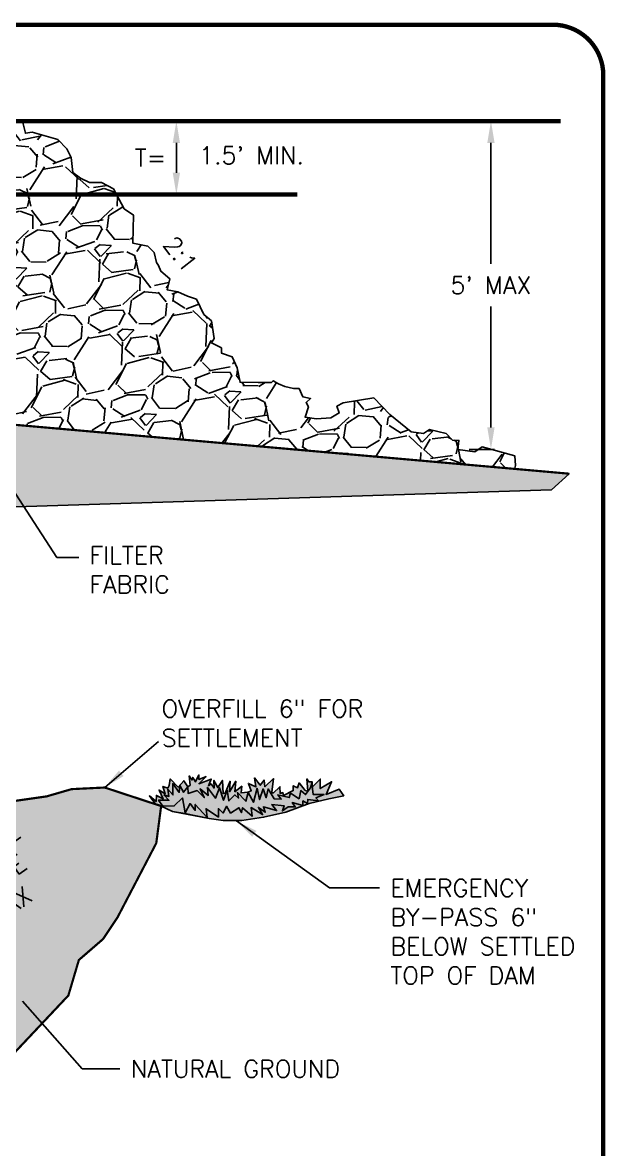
# Model space of a CAD drawing. Header units: feet. Extents: x 0 to 598, y -1 to 8.
# Drawn here: x 7.84 to 10.51, y 2.36 to 7.51 of the extents above; entities that cross this region are included whole.
import ezdxf

# ---------------------------------------------------------------- set-up
doc = ezdxf.new("R2010")
doc.units = ezdxf.units.FT
doc.header["$LTSCALE"] = 0.25
doc.header["$MEASUREMENT"] = 0
doc.linetypes.add('ACAD_ISO02W100', pattern=[15, 12, -3])
doc.layers.get('DEFPOINTS').update_dxf_attribs({"linetype": 'CONTINUOUS'})
doc.layers.add('MECK-DETAIL', color=7, linetype='CONTINUOUS')
doc.styles.add('ROMANS', font='romans.shx', dxfattribs={"height": 0.1})
doc.styles.get("Standard").update_dxf_attribs({"font": 'simplex'})
doc.dimstyles.new('Copy of LAND', dxfattribs={"dimtxt": 0.08, "dimasz": 0.1, "dimexe": 0.1, "dimexo": 0, "dimgap": 0.05000000000000007, "dimtad": 2, "dimtih": 1, "dimtoh": 1, "dimzin": 0, "dimdsep": 46, "dimtxsty": 'Standard', "dimcen": 0, "dimaunit": 1, "dimadec": 0, "dimazin": 0, "dimtfac": 0.09, "dimtofl": 0, "dimtmove": 0, "dimatfit": 3, "dimfxl": 0, "dimtolj": 1, "dimtzin": 0, "dimarcsym": 0})

# ---------------------------------------------------------------- blocks, each defined once
blk = doc.blocks.new('*D27')
at = {"layer": 'DEFPOINTS', "color": 0}
for p in [(9.985695625355334, 7.059474067170291), (10.0024150970271, 7.05947406717029), (10.0024150970271, 5.5585605492815)]:
    blk.add_point(p, dxfattribs=at)
at = {"layer": 'MECK-DETAIL', "color": 0, "lineweight": -2}
for p, q in [((10.0024150970271, 7.05947406717029), (9.885695625355334, 7.059474067170291)), ((9.985695625355334, 6.959474067170292), (9.985695625355334, 6.406636355844944)), ((9.985695625355334, 5.658560549281501), (9.985695625355334, 6.211398260606849)), ((10.0024150970271, 5.5585605492815), (9.885695625355334, 5.558560549281501))]:
    blk.add_line(p, q, dxfattribs=at)
at = {"layer": 'MECK-DETAIL', "color": 0}
for points in [[(9.969028958688666, 6.959474067170292), (10.002362292022, 6.959474067170291), (9.985695625355334, 7.059474067170291)], [(9.969028958688666, 5.658560549281501), (10.002362292022, 5.6585605492815), (9.985695625355334, 5.558560549281501)]]:
    blk.add_solid(points, dxfattribs=at)
at = {"layer": 'MECK-DETAIL', "color": 0, "insert": (9.985695625355332, 6.309017308225897), "char_height": 0.08, "attachment_point": 5}
blk.add_mtext("\\A1;5' MAX", dxfattribs=at)
blk = doc.blocks.new('*D28')
at = {"layer": 'DEFPOINTS', "color": 0}
for p in [(8.547378951326777, 7.05947406717029), (8.56409842299854, 7.05947406717029), (8.56409842299854, 6.723321893883478)]:
    blk.add_point(p, dxfattribs=at)
at = {"layer": 'MECK-DETAIL', "color": 0, "lineweight": -2}
for p, q in [((8.56409842299854, 7.05947406717029), (8.447378951326778, 7.05947406717029)), ((8.547378951326777, 6.823321893883477), (8.547378951326777, 6.959474067170291)), ((8.56409842299854, 6.723321893883478), (8.447378951326778, 6.723321893883478))]:
    blk.add_line(p, q, dxfattribs=at)
at = {"layer": 'MECK-DETAIL', "color": 0}
for points in [[(8.53071228466011, 6.959474067170291), (8.564045617993445, 6.959474067170291), (8.547378951326777, 7.05947406717029)], [(8.53071228466011, 6.823321893883477), (8.564045617993445, 6.823321893883477), (8.547378951326777, 6.723321893883478)]]:
    blk.add_solid(points, dxfattribs=at)
at = {"layer": 'MECK-DETAIL', "color": 0, "insert": (8.428807522755347, 6.891397980526885), "char_height": 0.08, "attachment_point": 5}
blk.add_mtext('\\A1;T=', dxfattribs=at)

msp = doc.modelspace()

# ---------------------------------------------------------------- hatches: boundary and pattern name
at = {"layer": 'MECK-DETAIL'}
h = msp.add_hatch(dxfattribs=at)
h.set_pattern_fill('GRAVEL', color=8, scale=0.4, angle=15, style=0)
h.set_pattern_definition([(243.0128, (-572.6866300994348, -0.01003976371408022), (-2.159213259820906, -4.305554254305493), [0.0538144, -5.3276352]), (199.9697, (-572.7110506673771, -0.05799428238933368), (4.532917654386591, 1.628698497154285), [0.0923472, -9.14237]), (147.5104, (-572.7978452910348, -0.08953304114907812), (5.002504415437179, -3.214801767495745), [0.06511520000000001, -6.446412800000001]), (282.2737, (-572.9226478154256, -0.2265013948139782), (-1.684183599474501, 7.830933930047332), [0.08409519999999998, -8.325423199999998]), (307.8337, (-572.9047707189422, -0.3086744404026701), (-3.174186524757158, 4.118803464113567), [0.08246200000000001, -8.163749200000002]), (12.27370000000003, (-572.8541908450732, -0.3738025937573586), (-7.830933930047332, -1.6841835994745), [0.08409520000000001, -8.325423200000001]), (52.6942, (-572.7720177994845, -0.3559254972739031), (-3.987541947752793, -5.209559393002416), [0.1112116, -11.0099396]), (87.2553, (-572.704616021838, -0.2674664651172246), (0.4269892652680847, 9.224840255730754), [0.1049952, -10.3945284]), (136.4296, (-572.699588299907, -0.1625916730450371), (-4.436824346239469, 4.194590582158416), [0.08438000000000001, -8.3536292]), (190.2364, (-572.7607240075112, -0.1044330515367351), (4.353600742739308, 0.7524368374341439), [0.09633280000000001, -4.7203052]), (237.3974, (-572.8555234391956, -0.1215522732562646), (-3.497643827703251, -5.49240275392828), [0.1245792, -12.33335]), (153.8141, (-572.5391059120348, -0.1278727562585363), (-3.325758882270514, 1.593527313686282), [0.04252039999999999, -4.209537599999998]), (186.4692, (-572.5772624717389, -0.1091090425657231), (5.229869688996204, 0.5731151397281607), [0.0808948, -8.008604400000001]), (240, (-572.6576423663832, -0.1182234562584559), (0.1035276500775212, -0.3863704500775213), [0.0565684, -0.5091168]), (218.1986, (-572.6971116036842, -0.07910594985945119), (1.724796175232355, 1.29037923539592), [0.0304632, -3.015846]), (306.8014, (-572.7210516982791, -0.0979439930377905), (-0.696953178322913, 1.05558348825479), [0.0430812, -2.1109848]), (45.96380000000001, (-572.6952441232544, -0.132439921367713), (0.9520547342205692, 1.08332426997292), [0.06997160000000001, -2.2624092]), (176.5651, (-572.6466060593008, -0.08213744891515518), (0.8762682816755398, -0.1793144324938664), [0.05059640000000001, -1.2143148]), (31.38949999999999, (-572.9451464899782, -0.1579900115015753), (3.553122055169584, 2.194384582843278), [0.07088, -7.017138]), (85.3462, (-572.8846399146926, -0.1210717999088226), (-0.4066754662426433, -4.664184440942535), [0.0594644, -5.8869632]), (308.1986, (-572.667311582909, -0.004863382812029804), (-1.29037923539592, 1.724796175232355), [0.06092599999999999, -2.985383199999999]), (358.6105, (-572.6296354965523, -0.05274357200175711), (-4.174286253945272, 0.1238317668304065), [0.07088, -7.017138]), (354.444, (-572.8809593667928, -0.3975396164212643), (-2.138907186855682, 0.255100833001214), [0.06835199999999998, -3.349249599999999]), (309.7751, (-572.8129284568278, -0.4041574173656406), (-3.070652787440156, 3.732437676192812), [0.05727119999999999, -5.669857199999998]), (81.8014, (-572.5599202615628, -0.3901984371472471), (0.2551031107526294, 2.138906921799416), [0.06092600000000001, -2.9853832]), (32.354, (-572.5512319082576, -0.3298949337925987), (-4.608705173826252, -2.891338441463942), [0.0670524, -6.638169599999999]), (84.44400000000002, (-572.7492417235154, -0.4409269699873412), (-0.2551008330012151, -2.138907186855682), [0.034176, -3.3834256]), (116.3099, (-572.5831024813938, -0.3964100942297076), (-0.8004799656938362, 1.441954239797892), [0.020396, -2.0192116]), (180.9638, (-572.592142565601, -0.3781268538843363), (1.262638619425364, -0.07578666928960759), [0.08246199999999998, -1.56678]), (201.009, (-572.6745930126061, -0.3795138609667565), (3.760175661532229, 1.42164622143284), [0.07641999999999997, -7.565569199999999]), (318.6901, (-572.6859266376307, -0.1672132511141194), (-0.5934260364287299, 0.6692127339677927), [0.0576888, -1.3845316]), (8.157199999999962, (-572.6425936970245, -0.2052954813327141), (6.775351437693518, 0.9872256898145586), [0.1007176, -9.971025199999996]), (75.94539999999999, (-572.5428952858545, -0.1910046867379308), (-0.8207879664708623, -3.118702937175618), [0.0411824, -4.077069600000001]), (105, (-572.5328942549523, -0.1510549760894739), (-0.4898979485566356, 0.2828427124746191), [0.024, -0.376]), (135.2564, (-572.6854262477576, -0.3699933034121079), (2.270172927010625, -2.290483319671901), [0.0555696, -5.501408000000001]), (63.01280000000001, (-572.7248954850587, -0.3308757970131032), (2.159213259820906, 4.305554254305494), [0.1076288, -5.273820799999998]), (15, (-572.676054349174, -0.2349667596625963), (0.2828427124746191, 0.4898979485566357), [0.104, -0.296]), (340.3048, (-572.57559806324, -0.2080495789719341), (-4.588395304617251, 1.669320054044511), [0.06324559999999997, -6.261309599999999]), (269.0545999999999, (-572.5160524346493, -0.2293643183730095), (0.02774019753299523, -1.649008977577269), [0.0582408, -2.853803199999999]), (222.646, (-572.5170133813442, -0.2875972693668376), (-6.305757680879397, -5.830730594002446), [0.09482599999999998, -9.387789599999996]), (190.4261, (-572.5867631127679, -0.3518388055121684), (-5.126341592235998, -0.9594907704953164), [0.1003196, -9.9316296])])
h.paths.add_polyline_path([(10.09381116339318, 5.469310095049616), (10.09412502693021, 5.472867735346825), (10.09808135126468, 5.484728971503825), (10.09412502693021, 5.52822014525638), (9.94576272434199, 5.569734459060983), (9.91213392081693, 5.547988872184709), (9.834985549613181, 5.557873222903983), (9.838941873947647, 5.599387536708591), (9.80926939475705, 5.601364422146313), (9.781575077733692, 5.631017499793921), (9.70442670652983, 5.648809341284527), (9.67673238950647, 5.631017499793922), (9.621343802142066, 5.638924990565251), (9.523338295916906, 5.718007621682172), (9.45035823334024, 5.793454900265041), (9.309431252974608, 5.770820714141197), (9.281749166711961, 5.755731273718488), (9.29181536292299, 5.725552341893509), (9.254067033767114, 5.702918155769665), (9.188636665030918, 5.697888333798835), (9.135789041558608, 5.705433079499969), (9.150888335875038, 5.753216349988184), (9.140822139664126, 5.773335637871503), (9.160954578768383, 5.790940002024515), (9.125722798665267, 5.79848472223587), (9.108106955295966, 5.836208374272202), (9.082941418086195, 5.836208374272202), (9.043149664917452, 5.846268018213864), (9.014786764093298, 5.858465897905544), (8.989828916405147, 5.872149373000314), (8.982279269246874, 5.863872382366877), (8.921881951933898, 5.863872382366877), (8.838835693146168, 5.865265424375968), (8.825679549277083, 5.93066524313241), (8.80304526604232, 5.981804931483618), (8.753272885305705, 5.99901542754411), (8.753272885305705, 6.022311710723562), (8.707974908991561, 6.044945896847407), (8.720557700937661, 6.065065184730724), (8.707974908991558, 6.14554228528444), (8.67274317557076, 6.175721217109419), (8.639109616622136, 6.245816695971496), (8.598285126585326, 6.258752331464471), (8.554465136679818, 6.27883250378698), (8.505354664176139, 6.287493090131284), (8.516775160390239, 6.338851888638033), (8.476803353617242, 6.373091087642536), (8.465772514502985, 6.398770486895912), (8.456817403548483, 6.413036811317862), (8.445396907334269, 6.458689085153787), (8.416845596775488, 6.487221733997682), (8.348322432761393, 6.50148805841963), (8.351177568485468, 6.62988505468651), (8.30835057930608, 6.658417703530404), (8.259813365360744, 6.749722225712479), (8.205565879967253, 6.778254900046156), (8.150632118183806, 6.779170212583976), (8.108491405394377, 6.798227774628709), (8.074229823387213, 6.823907148392305), (8.065664416214986, 6.892385546401302), (8.0459740584256, 6.932706326710943), (8.00570665937312, 6.975130268832253), (7.888646281413683, 7.009369467836753), (7.857239835130826, 7.003662943165929), (7.843716675073894, 7.05947406717029), (7.041963183905864, 7.059474067170291), (6.094395362626984, 5.822148123724606)])
h = msp.add_hatch(color=8, dxfattribs=at)
h.set_gradient(color1=(128, 128, 128), color2=(255, 255, 250), rotation=270, tint=1)
h.paths.add_polyline_path([(6.004222392014403, 5.224773328521968), (7.475280925409768, 5.285465414177433), (10.26219449293331, 5.373131805439392), (10.34317020529591, 5.447311043898101), (5.909750735371744, 5.838437914416959), (5.700563552348626, 5.663105182872616), (5.228205315817604, 5.31243969429414), (5.032486534521704, 5.355032965029137), (4.592352151224651, 5.545237020942111), (3.967837181963197, 5.913757361749275), (3.878620737776258, 5.979140000393458), (3.581232637168908, 6.050466524547044), (3.408747539750263, 6.151512425268027), (3.039986321139165, 6.294165473575205), (2.802075849989706, 6.341716481181), (2.522531028883233, 6.555696053641756), (2.296516092961837, 6.692405216439541), (2.051337795657101, 6.706765292275177), (2.303583278621545, 6.642404284044411), (2.523627175805929, 6.513682216603325), (2.668534148428536, 6.358143064523562), (2.82954189060013, 6.304508895246222), (3.03348501823552, 6.261601539432525), (3.613112862043748, 6.020247675725368), (3.763386757849386, 5.93443298958776), (3.876092144691939, 5.93443298958776), (4.090769118693292, 5.768166998554576), (4.648929269769606, 5.440998448709811), (5.212456390711281, 5.264005618723202), (5.444140517663085, 5.245004032237047)])
for color, points in [(9, [(8.689639244850355, 4.012898863176567), (8.726978447173906, 3.963675093208904), (8.745250835518618, 4.011310999629183), (8.763523181094797, 3.954147911924908), (8.779412207000064, 4.000989886571436), (8.787356719952754, 3.950972184830117), (8.814368046884283, 3.978759796908685), (8.831845966826336, 3.96446902498248), (8.826284816313091, 3.989080909966593), (8.865212869905122, 3.949384321282765), (8.875540745297144, 3.989080909966327), (8.900168709789455, 3.945414662414392), (8.916057735694608, 4.00892920430816), (8.927974505123416, 3.957323639019477), (8.943863531028796, 4.00575347721329), (8.95816362012863, 3.966056888530087), (8.96690260148398, 4.005753477213444), (8.994708354049521, 3.960499366114178), (9.027280831494295, 3.9597054343405), (9.010597379954788, 3.978759796908619), (9.063825565415414, 3.966850820303565), (9.069386715928431, 3.986699114645329), (9.108314812288995, 3.961293297887821), (9.116259325241685, 3.998608091250421), (9.13850397006263, 3.980347660456025), (9.160748572115267, 4.010517067855776), (9.166309722628284, 4.031953225744662), (9.168858090750973, 4.013560446512971), (9.16898891506014, 4.0136954027698), (9.167828732870476, 4.039202765236594), (9.15274632163323, 4.039202765236594), (9.144625046303986, 4.051956456423422), (9.148105592873662, 3.995144588273904), (9.136503770974855, 3.998622862259263), (9.108659355648683, 4.033405641927519), (9.101698262509444, 4.01137655344623), (9.081975122512631, 4.020651950740643), (9.081975122512517, 3.998622862259292), (9.036727974338305, 3.975434349116143), (9.034407609958407, 3.989347464964875), (9.021645605869708, 3.98586917107242), (9.020485423679702, 4.016014252093349), (8.99032064397386, 3.987028615641192), (8.98451969025598, 3.990506889626637), (8.991480826163752, 4.053115881085258), (8.952034588938773, 4.016014252093449), (8.948553999600563, 4.046159313207529), (8.931151266752067, 4.022970800064277), (8.904467033616129, 4.056594155070846), (8.911428126755709, 4.016014252093438), (8.876622618290071, 4.031086792603986), (8.889384665147304, 3.99746343759747), (8.874302253910173, 3.991666314288453), (8.842977292014439, 3.988188040303035), (8.846457838584229, 4.01833310141698), (8.815132919457255, 3.992825738950291), (8.818613466026818, 4.041521614560262), (8.790769050700874, 3.992825738950251), (8.793089415080658, 4.041521614560228), (8.769885728514168, 3.987028615641235), (8.761764453184924, 3.984709746410607), (8.758283906615247, 4.044999888545869), (8.73624040223865, 4.012535978107984), (8.718837669390155, 4.044999888545661), (8.71999785158016, 4.010217128784353), (8.706075622532921, 4.028767943280297), (8.694473800633887, 4.02065195074074), (8.707235804722814, 4.0507970317617), (8.650386834649453, 4.029927367942195), (8.682871978734966, 4.062391278379714), (8.650386834649566, 4.049637607099907), (8.650386834649339, 4.070507270919544), (8.63414424122243, 4.038043340574864), (8.622542419323395, 4.058913004394222), (8.619061872753605, 4.046159313207315), (8.606299825896258, 4.065869552364934), (8.609780415234582, 4.022970800064337), (8.600498914946911, 4.016014252093465), (8.580775817718632, 4.043840463883773), (8.555251766772585, 4.014854827431677), (8.519286076117282, 4.051956456423513), (8.5146453473576, 4.021811375402502), (8.507684254218248, 4.010217128784397), (8.48564074984165, 4.017173676755251), (8.496082389550793, 3.983550321748774), (8.468237974224849, 4.000941711582952), (8.486800932031429, 3.960361808605619), (8.455900062980504, 3.976487490197887), (8.454988066629312, 3.948234730688816), (8.423980917755898, 3.973753340621956), (8.451341995193502, 3.936392377344267), (8.4776992734553, 3.927737786005861), (8.530096081262968, 3.902817720444512), (8.585379594459368, 3.89360982785501), (8.697262993750769, 3.871247754649311), (8.76176047571073, 3.862039862059818), (8.846002054251358, 3.862039862059817), (8.946038952825575, 3.876509418932961), (9.047392138761438, 3.900186888302589), (9.154010388607276, 3.939649350523427), (9.244099068120477, 3.960757818955293), (9.312562776192294, 3.974913462029468), (9.291968355494873, 4.004419985568362), (9.231638838851836, 3.981231472425212), (9.257162847029349, 4.039202765236576), (9.204954605715557, 4.007898279460834), (9.204954605715443, 4.050797031761739), (9.168858090750973, 4.013560446513049), (9.173459809946735, 3.980347660455971), (9.222715738930788, 3.98034766045597), (9.185376536607237, 3.965262956756212), (9.197293306036272, 3.951766116603789), (9.148037377052106, 3.958117570793183), (9.147242908649218, 3.939063208225078), (9.125792732230934, 3.950972184830208), (9.124998306596922, 3.930329958714648), (9.077331228881008, 3.943826798867048), (9.090836892346715, 3.923978504525271), (9.058264414902283, 3.923978504525271), (9.032047556373413, 3.905718073730851), (9.040786494960116, 3.928742095167311), (8.984380521426147, 3.935093549356681), (9.005830655075897, 3.907305937278154), (8.945452425065582, 3.924772436298935), (8.953396938018159, 3.899366619541417), (8.922413354610399, 3.921596709204211), (8.941480168589123, 3.889045506483815), (8.889046408762965, 3.920802777430571), (8.893813133642084, 3.881106188746966), (8.850118312402628, 3.9200088456569), (8.845351630292043, 3.897778755994032), (8.833434860863235, 3.920008845656909), (8.79530123290533, 3.895396960673098), (8.777028844560505, 3.927154231619815), (8.761139818655352, 3.895396960673092), (8.739689642236954, 3.916039186788597), (8.739689642236954, 3.877136529878606), (8.68328366870287, 3.915245255014941), (8.688844819216001, 3.874754734557564), (8.634027696950284, 3.935093549356693), (8.63402769695017, 3.908099869051884), (8.61019420086086, 3.93906320822505), (8.587155130405677, 3.89698482422025), (8.575238360976755, 3.965262956756161), (8.537899158653204, 3.928742095167304), (8.486259867229592, 3.927948163393631), (8.46639858484798, 3.954941843698469), (8.513271194161007, 3.954147911924797), (8.490232123705823, 3.978759796908635), (8.513271194161007, 3.971614410945618), (8.50771004364799, 4.004959545439819), (8.5315435397373, 3.978759796908534), (8.530749114103173, 4.030365362197431), (8.560938229108388, 3.989874841740049), (8.563321591547833, 4.021632112687017), (8.580005043087226, 3.990668773513728), (8.599866325468838, 4.015280658497547), (8.600660793871498, 3.985905182871683), (8.64276667830552, 3.998608091250428), (8.674544687347861, 3.966850820303566), (8.655477873368682, 4.005753477213471), (8.692817075692346, 3.976378001587526)]), (8, [(8.642766678305636, 3.998608091250423), (8.600660793871496, 3.985905182871674), (8.599866325468838, 4.015280658497533), (8.580005043087226, 3.990668773513706), (8.563321591547833, 4.021632112686908), (8.560938229108386, 3.989874841740033), (8.530749114103173, 4.030365362197298), (8.531543539737298, 3.978759796908629), (8.50771004364799, 4.004959545439798), (8.51327119416112, 3.971614410945582), (8.49023212370594, 3.978759796908625), (8.51327119416112, 3.954147911924801), (8.46639858484798, 3.954941843698473), (8.48625986722959, 3.927948163393631), (8.53789915865309, 3.928742095167303), (8.575238360976755, 3.965262956756206), (8.58715513040579, 3.896984824220431), (8.610194200860974, 3.939063208225037), (8.634027696950286, 3.908099869051838), (8.634027696950284, 3.935093549356678), (8.688844819216001, 3.874754734557619), (8.68328366870287, 3.915245255014881), (8.739689642236952, 3.877136529878634), (8.739689642236955, 3.91603918678855), (8.761139818655352, 3.895396960673087), (8.777028844560618, 3.927154231619959), (8.79530123290533, 3.895396960673087), (8.833434860863122, 3.920008845656914), (8.845351630292043, 3.897778755994102), (8.850118312402515, 3.920008845656915), (8.89381313364197, 3.88110618874699), (8.889046408763079, 3.920802777430584), (8.941480168589232, 3.889045506483714), (8.922413354610399, 3.921596709204256), (8.953396938018159, 3.899366619541443), (8.945452425065584, 3.924772436298943), (9.005830655075897, 3.907305937278164), (8.984380521426031, 3.935093549356677), (9.040786494960116, 3.928742095167303), (9.0320475563733, 3.905718073730819), (9.058264414902169, 3.92397850452527), (9.090836892346829, 3.923978504525271), (9.077331228881008, 3.943826798867066), (9.124998306596806, 3.930329958714645), (9.125792732230932, 3.950972184830114), (9.147242908649332, 3.939063208225036), (9.148037377052107, 3.958117570793161), (9.197293306036158, 3.951766116603786), (9.185376536607235, 3.965262956756207), (9.22271573893079, 3.980347660455971), (9.173459809946735, 3.98034766045597), (9.166309722628284, 4.031953225744642), (9.160748572115153, 4.010517067855502), (9.138503970062628, 3.980347660455971), (9.116259325241572, 3.998608091250423), (9.108314812288882, 3.961293297887845), (9.069386715928431, 3.986699114645348), (9.063825565415298, 3.96685082030355), (9.0105973799549, 3.978759796908629), (9.027280831494295, 3.959705434340504), (8.994708354049633, 3.960499366114175), (8.96690260148398, 4.005753477213474), (8.95816362012863, 3.966056888529877), (8.943863531028796, 4.005753477213472), (8.92797450512353, 3.957323639019487), (8.916057735694608, 4.008929204308164), (8.900168709789341, 3.945414662414414), (8.875540745297258, 3.989080909966363), (8.865212869905122, 3.949384321282769), (8.826284816313203, 3.989080909966364), (8.831845966826336, 3.964469024982537), (8.814368046884285, 3.978759796908628), (8.787356719952754, 3.950972184830115), (8.779412207000064, 4.000989886571441), (8.763523181094797, 3.954147911924804), (8.745250835518618, 4.011310999629174), (8.726978447173906, 3.963675093208863), (8.689639244850243, 4.012898863176516), (8.692817075692346, 3.976378001587613), (8.655477873368683, 4.005753477213468), (8.674544687347632, 3.966850820303554)])]:
    msp.add_hatch(color=color, dxfattribs=at).paths.add_polyline_path(points)
h = msp.add_hatch(color=8, dxfattribs=at)
h.set_gradient(color1=(128, 128, 128), color2=(255, 255, 250), rotation=270, tint=1)
h.paths.add_polyline_path([(3.024798843818189, 3.986303681599055), (3.043211983428705, 3.957064728316707), (3.03621466533582, 3.87082070925515), (3.045544408536784, 3.842849673893885), (3.068868830692281, 3.824202330257724), (3.122515035864467, 3.791569449033909), (3.250799400487722, 3.672692568655557), (3.365089128925206, 3.640059687431746), (3.392486784080234, 3.595435852494285), (3.503927186832811, 3.425453729962205), (3.600704352810567, 3.234956527451723), (3.638828699995088, 3.14117330184945), (3.738538504774169, 3.026874976361758), (3.779595490759903, 2.886200128004842), (3.785460811130974, 2.845169968048038), (3.855844185129058, 2.760178896828486), (7.769740122855183, 2.760178896828486), (8.053661258141346, 3.061791272413495), (8.101595981381706, 3.223925948106392), (8.212214586634218, 3.319732782017903), (8.278585758339545, 3.419224524782963), (8.455575578066032, 3.758233352326795), (8.477699273455414, 3.927737786005733), (8.219589166020228, 4.012489992891693), (8.068410374144719, 4.005120234905652), (7.954104479199145, 3.971956314014958), (7.747616384697267, 3.942477301977815), (7.651746938216661, 3.824561174201162), (7.548502869581398, 3.765603110312836), (7.44894613340773, 3.680850903426877), (7.345702107541115, 3.636632355510633), (7.290392762146212, 3.537140632652592), (7.198210605358554, 3.463443052792188), (7.091279247030457, 3.316047912978392), (7.087592000105928, 3.268144496022637), (6.822107313284846, 3.017572744404271), (6.658582612448072, 2.853346477928662), (6.535600477595608, 2.795885899716649), (6.450950416727437, 2.760178896828486), (6.040477513149995, 2.760178896828486), (5.75621196280963, 2.884702502979388), (5.678784610241223, 2.915653201194858), (5.536599914063345, 3.035235447014676), (5.387376371539972, 3.180140975086859), (5.303919296331969, 3.271073634859954), (5.229578249929773, 3.340059541586621), (5.11275658114414, 3.437347338347803), (5.043725591155521, 3.51163981959541), (4.939294139538902, 3.60362102192863), (4.884408031617795, 3.650032268382426), (4.739316357762846, 3.731105817219132), (4.57394302954458, 3.788792758156143), (4.478775372039991, 3.841802385476027), (4.431971620076638, 3.904166640030171), (3.66864179399488, 3.910851118757976), (3.556831357832607, 3.981422121956201)])

# ---------------------------------------------------------------- linework, layer by layer
at = {"layer": 'MECK-DETAIL', "color": 7, "const_width": 0.01999999999999966}
msp.add_lwpolyline([(0.2444177726496264, 7.499936424680596), (10.26890053766317, 7.499999999999813, -0.4142154199045546), (10.499248677737, 7.269653320790367), (10.49924867773711, 0.2303466792140214, -0.4142135623730976), (10.26890199852301, -5.81756864903582e-14), (0.230346679214108, -1.332267629550188e-15, -0.4142135623730929), (0, 0.2303466792140783), (0, 7.244746646687544, -0.4015688110755392), (0.2444177726496264, 7.499999999999842, -0.650938037651994)], format="xyb", dxfattribs=at)
at = {"layer": 'MECK-DETAIL'}
for points in [[(7.843716675073892, 7.05947406717029), (7.857239835130827, 7.00366294316593), (7.888646281413685, 7.009369467836754), (8.005706659373118, 6.975130268832254), (8.0459740584256, 6.932706326710941), (8.065664416214986, 6.892385546401302), (8.074229823387213, 6.823907148392303), (8.108491405394375, 6.798227774628709), (8.150632118183808, 6.779170212583976), (8.205565879967253, 6.778254900046155), (8.259813365360742, 6.74972222571248), (8.30835057930608, 6.658417703530406), (8.351177568485468, 6.629885054686509), (8.348322432761393, 6.50148805841963), (8.416845596775488, 6.487221733997684), (8.44539690733427, 6.458689085153788), (8.456817403548484, 6.413036811317861), (8.465772514502987, 6.398770486895911), (8.476803353617242, 6.373091087642537), (8.516775160390239, 6.338851888638034), (8.505354664176139, 6.287493090131283), (8.554465136679823, 6.278832503786978), (8.598285126585324, 6.258752331464471), (8.639109616622136, 6.245816695971497), (8.672743175570758, 6.175721217109421), (8.70797490899156, 6.14554228528444), (8.720557700937661, 6.065065184730726), (8.70797490899156, 6.044945896847407), (8.753272885305705, 6.022311710723562), (8.753272885305705, 5.99901542754411), (8.803045266042318, 5.981804931483618), (8.825679549277083, 5.930665243132404), (8.838835693146166, 5.865265424375968), (8.838835693146166, 5.865265424375968), (8.92188195193387, 5.863872382366877), (8.92188195193387, 5.863872382366877), (8.92188195193387, 5.863872382366877), (8.92188195193387, 5.863872382366877), (8.92188195193387, 5.863872382366877), (8.982279269246874, 5.863872382366877), (8.982279269246874, 5.863872382366877), (8.989828916405145, 5.872149373000314), (9.014786764093287, 5.858465897905548), (9.04314966491745, 5.846268018213864), (9.082941418086193, 5.836208374272202), (9.108106955295966, 5.836208374272202), (9.125722798665265, 5.798484722235871), (9.160954578768383, 5.790940002024515), (9.140822139664124, 5.773335637871503), (9.150888335875038, 5.753216349988184), (9.13578904155861, 5.70543307949997), (9.188636665030913, 5.697888333798835), (9.254067033767114, 5.702918155769664), (9.29181536292299, 5.725552341893509), (9.281749166711961, 5.755731273718487), (9.309431252974605, 5.770820714141196), (9.45035823334024, 5.793454900265042), (9.523338295916915, 5.718007621682156), (9.621343802142064, 5.638924990565252), (9.67673238950647, 5.631017499793922), (9.70442670652983, 5.648809341284528), (9.781575077733692, 5.631017499793922), (9.809269394757052, 5.601364422146313), (9.838941873947647, 5.599387536708592), (9.83498554961318, 5.557873222903984), (9.912133920816927, 5.547988872184709), (9.94576272434199, 5.569734459060983), (10.09412502693021, 5.528220145256379), (10.09808135126468, 5.484728971503829), (10.09412502693021, 5.47286773534683), (10.09381116339318, 5.469310095049616), (6.094395362626983, 5.822148123724606)], [(4.090769118693288, 5.768166998554575), (4.64892926976961, 5.440998448709811), (5.212456390711282, 5.264005618723202), (5.444140517663072, 5.24500403223705), (6.004222392014412, 5.224773328521968), (7.475280925409834, 5.285465414177436), (10.2621944929333, 5.373131805439391), (10.34317020529591, 5.447311043898102), (5.909750735371745, 5.838437914416959), (5.700563552348626, 5.663105182872615), (5.228205315817604, 5.31243969429414), (5.032486534521695, 5.355032965029137), (4.592352151224645, 5.545237020942109), (3.967837181963205, 5.913757361749264)]]:
    msp.add_lwpolyline(points, dxfattribs=at)
at = {"layer": 'MECK-DETAIL', "linetype": 'ACAD_ISO02W100', "ltscale": 0.02, "const_width": 0.02}
for points in [[(7.041963183905864, 7.05947406717029), (10.30422442864142, 7.05947406717029)], [(6.784531434295445, 6.723321893883478), (9.100594887383636, 6.723321893883478)]]:
    msp.add_lwpolyline(points, dxfattribs=at)
at = {"layer": 'MECK-DETAIL', "const_width": 0.01}
for points in [[(5.909750735371745, 5.838437914416959), (10.34317020529591, 5.447311043898102)], [(7.769740122855183, 2.760178896828486), (8.053661258141346, 3.061791272413495), (8.101595981381706, 3.223925948106392), (8.212214586634218, 3.319732782017903), (8.278585758339545, 3.419224524782963), (8.455575578066032, 3.758233352326795), (8.477699273455414, 3.927737786005733), (8.219589166020228, 4.012489992891693), (8.068410374144719, 4.005120234905652), (7.954104479199145, 3.971956314014958), (7.747616384697267, 3.942477301977815)]]:
    msp.add_lwpolyline(points, dxfattribs=at)
at = {"layer": 'MECK-DETAIL', "color": 8}
msp.add_lwpolyline([(8.477699273455414, 3.927737786005733), (8.530096081262968, 3.902817720444497), (8.585379594459482, 3.893609827855032), (8.697262993751337, 3.871247754649283), (8.761760475710616, 3.862039862059818), (8.846002054251358, 3.862039862059818), (8.946038952825802, 3.876509418932988), (9.047392138761893, 3.900186888302643), (9.154010388607276, 3.939649350523415), (9.244099068120931, 3.960757818955498), (9.312562776192408, 3.974913462029485), (9.29196835549476, 4.004419985568338), (9.231638838851723, 3.981231472425173), (9.257162847029349, 4.039202765236594), (9.204954605715557, 4.007898279460781), (9.204954605715557, 4.050797031761688), (9.168988915060254, 4.013695402769818), (9.167828732870476, 4.039202765236594), (9.15274632163323, 4.039202765236594), (9.144625046303986, 4.051956456423495), (9.148105592873662, 3.995144588273879), (9.136503770974741, 3.998622862259301), (9.108659355648683, 4.03340564192756), (9.10169826250933, 4.011376553446203), (9.081975122512631, 4.020651950740659), (9.081975122512631, 3.998622862259301), (9.036727974338191, 3.975434349116136), (9.034407609958407, 3.989347464964845), (9.021645605869594, 3.985869171072403), (9.020485423679702, 4.016014252093429), (8.99032064397386, 3.98702861564123), (8.984519690255865, 3.990506889626653), (8.991480826163752, 4.053115881085303), (8.952034588938773, 4.016014252093429), (8.948553999600563, 4.046159313207438), (8.931151266752181, 4.022970800064273), (8.904467033616015, 4.056594155070725), (8.911428126755482, 4.016014252093429), (8.876622618290071, 4.031086792603945), (8.889384665147418, 3.997463437597494), (8.874302253910287, 3.99166631428846), (8.842977292014552, 3.988188040303038), (8.846457838584229, 4.018333101417044), (8.815132919457142, 3.992825738950267), (8.818613466026818, 4.041521614560208), (8.79076905070076, 3.992825738950267), (8.793089415080544, 4.041521614560208), (8.769885728514168, 3.98702861564123), (8.761764453184924, 3.984709746410596), (8.758283906615247, 4.044999888545631), (8.73624040223865, 4.01253597810801), (8.718837669390268, 4.044999888545631), (8.71999785158016, 4.010217128784396), (8.706075622532921, 4.02876794328033), (8.694473800633887, 4.020651950740659), (8.707235804722814, 4.050797031761688), (8.650386834649453, 4.029927367942138), (8.682871978734966, 4.062391278379758), (8.650386834649453, 4.04963760709988), (8.650386834649453, 4.07050727091943), (8.634144241222316, 4.038043340574786), (8.622542419323395, 4.058913004394336), (8.619061872753718, 4.046159313207438), (8.606299825896372, 4.06586955236518), (8.609780415234582, 4.022970800064273), (8.600498914946911, 4.016014252093429), (8.580775817718632, 4.043840463883823), (8.580775817718632, 4.043840463883823), (8.555251766772471, 4.014854827431625), (8.519286076117169, 4.051956456423495), (8.5146453473576, 4.021811375402466), (8.507684254218248, 4.010217128784396), (8.48564074984165, 4.017173676755236), (8.496082389550793, 3.983550321748788), (8.468237974224735, 4.000941711582916), (8.486800932031542, 3.960361808605624), (8.455900062980504, 3.976487490197895), (8.454988066629312, 3.948234730688868), (8.423980917755898, 3.973753340621977), (8.451341995193616, 3.936392377344253), (8.477699273455414, 3.927737786005733), (8.530096081262968, 3.902817720444497), (8.697262993751337, 3.871247754649283), (8.761760475710616, 3.862039862059818), (8.846002054251358, 3.862039862059818), (8.946038952825802, 3.876509418932988), (9.047392138761893, 3.900186888302643), (9.154010388607276, 3.939649350523415), (9.244099068120931, 3.960757818955498), (9.244099068120931, 3.960757818955498)], dxfattribs=at)
msp.add_lwpolyline([(8.486259867229592, 3.927948163393631), (8.46639858484798, 3.954941843698472), (8.51327119416112, 3.954147911924801), (8.490232123705937, 3.978759796908628), (8.51327119416112, 3.971614410945582), (8.50771004364799, 4.004959545439798), (8.5315435397373, 3.978759796908628), (8.530749114103173, 4.030365362197299), (8.560938229108388, 3.989874841740034), (8.563321591547833, 4.021632112686907), (8.580005043087226, 3.990668773513705), (8.599866325468838, 4.015280658497533), (8.600660793871498, 3.985905182871674), (8.642766678305634, 3.998608091250423), (8.674544687347634, 3.96685082030355), (8.655477873368682, 4.005753477213473), (8.692817075692346, 3.976378001587614), (8.689639244850241, 4.012898863176519), (8.726978447173906, 3.963675093208864), (8.745250835518618, 4.011310999629176), (8.763523181094797, 3.954147911924801), (8.779412207000064, 4.000989886571441), (8.787356719952754, 3.950972184830115), (8.814368046884283, 3.978759796908628), (8.831845966826336, 3.964469024982536), (8.826284816313205, 3.989080909966363), (8.865212869905122, 3.949384321282769), (8.875540745297258, 3.989080909966363), (8.900168709789341, 3.945414662414412), (8.916057735694608, 4.008929204308158), (8.92797450512353, 3.95732363901949), (8.943863531028796, 4.005753477213473), (8.95816362012863, 3.966056888529879), (8.96690260148398, 4.005753477213473), (8.994708354049635, 3.960499366114175), (9.027280831494295, 3.959705434340504), (9.010597379954902, 3.978759796908628), (9.0638255654153, 3.96685082030355), (9.069386715928431, 3.986699114645349), (9.108314812288882, 3.961293297887847), (9.116259325241572, 3.998608091250423), (9.13850397006263, 3.98034766045597), (9.160748572115153, 4.010517067855501), (9.166309722628284, 4.031953225744642), (9.173459809946735, 3.98034766045597), (9.222715738930788, 3.98034766045597), (9.185376536607237, 3.965262956756207), (9.197293306036158, 3.951766116603787), (9.148037377052106, 3.958117570793161), (9.147242908649332, 3.939063208225038), (9.125792732230934, 3.950972184830115), (9.124998306596808, 3.930329958714645), (9.077331228881008, 3.943826798867066), (9.090836892346829, 3.923978504525271), (9.058264414902169, 3.923978504525271), (9.0320475563733, 3.905718073730819), (9.040786494960116, 3.928742095167303), (8.984380521426033, 3.935093549356677), (9.005830655075897, 3.907305937278165), (8.945452425065582, 3.924772436298942), (8.953396938018159, 3.899366619541444), (8.922413354610399, 3.921596709204257), (8.941480168589237, 3.889045506483713), (8.889046408763079, 3.920802777430585), (8.89381313364197, 3.881106188746992), (8.850118312402515, 3.920008845656914), (8.845351630292043, 3.897778755994101), (8.833434860863122, 3.920008845656914), (8.79530123290533, 3.895396960673087), (8.777028844560618, 3.92715423161996), (8.761139818655352, 3.895396960673087), (8.739689642236954, 3.916039186788554), (8.739689642236954, 3.877136529878635), (8.68328366870287, 3.915245255014882), (8.688844819216001, 3.874754734557617), (8.634027696950284, 3.935093549356677), (8.634027696950284, 3.908099869051836), (8.610194200860974, 3.939063208225038), (8.58715513040579, 3.89698482422043), (8.575238360976755, 3.965262956756207), (8.53789915865309, 3.928742095167303)], close=True, dxfattribs=at)

# ---------------------------------------------------------------- texts
at = {"layer": 'MECK-DETAIL', "char_height": 0.08, "attachment_point": 1, "style": 'ROMANS'}
for s, insert, width in [("1.5' MIN.", (8.650980566403177, 6.943217571702574), 0.6624898138541084), ('\\A1;FILTER FABRIC', (8.150702371437319, 5.113872146158545), 0.1477713276134083), ('OVERFILL 6" FOR SETTLEMENT', (8.480074532528874, 4.412838591698577), 1.108607170459176)]:
    msp.add_mtext(s, dxfattribs=dict(at, insert=insert, width=width))
at = {"layer": 'MECK-DETAIL', "insert": (8.544985795346633, 6.543174865265632), "char_height": 0.08, "width": 0.187902684560072, "attachment_point": 1, "rotation": 308.128410625184, "style": 'ROMANS'}
msp.add_mtext('2:1', dxfattribs=at)
at = {"layer": 'MECK-DETAIL', "color": 1, "insert": (7.608893934049092, 3.721094437754382), "char_height": 0.08, "width": 0.5265563445907446, "attachment_point": 2, "rotation": 35.565949465080884, "style": 'ROMANS'}
msp.add_mtext('{\\C256;2:1 SIDE SLOPE MAX}', dxfattribs=at)
at = {"layer": 'MECK-DETAIL', "insert": (9.525733267979149, 3.593293527141272), "char_height": 0.08, "width": 0.9382000238074397, "attachment_point": 1}
msp.add_mtext('EMERGENCY BY-PASS 6" BELOW SETTLED TOP OF DAM', dxfattribs=at)
at = {"layer": 'MECK-DETAIL', "insert": (8.339628467112448, 2.766350758306773), "char_height": 0.08, "attachment_point": 1}
msp.add_mtext('\\A1;NATURAL GROUND', dxfattribs=at)

# ---------------------------------------------------------------- dimensions: what is measured, and where the dimension line sits
at = {"layer": 'MECK-DETAIL'}
for p1, p2, distance, text, override, picture, middle in [((8.56409842299854, 6.723321893883478), (8.56409842299854, 7.05947406717029), 0.01671947167176313, 'T=', {"dimpost": "'"}, '*D28', (8.428807522755347, 6.891397980526885)), ((10.0024150970271, 5.5585605492815), (10.0024150970271, 7.05947406717029), 0.016719471671766684, "5' MAX", {"dimtad": 0, "dimpost": "'"}, '*D27', (9.985695625355332, 6.309017308225897))]:
    dim = msp.add_aligned_dim(p1=p1, p2=p2, distance=distance, text=text, dimstyle='Copy of LAND', override=override, dxfattribs=at)
    dim.commit()
    dim.dimension.update_dxf_attribs({"geometry": picture, "text_midpoint": middle})

# ---------------------------------------------------------------- leaders
at = {"layer": 'MECK-DETAIL', "annotation_type": 0, "has_hookline": 1, "hookline_direction": 0}
for points, text_width in [([(7.59500677737401, 5.68976059520479), (8.000702371437319, 5.063872146158546), (8.100702371437318, 5.063872146158546)], 0.380952380952381), ([(8.822620963780196, 3.859607164488531), (9.248245777472675, 3.553293527141272), (9.475733267979148, 3.553293527141272)], 0.780952380952381), ([(7.844412839286747, 3.035326302654185), (8.116489056291357, 2.726350758306773), (8.289628467112447, 2.726350758306773)], 1.085714285714286)]:
    msp.add_leader(points, dimstyle='Copy of LAND', override={"dimgap": 0.05000000000000007, "dimtad": 0}, dxfattribs=dict(at, text_width=text_width))
at = {"layer": 'MECK-DETAIL'}
msp.add_leader([(8.219589166020228, 4.012489992891693), (8.4651783556277, 4.22237868335486)], dimstyle='Copy of LAND', override={"dimgap": 0.05000000000000007, "dimtad": 0}, dxfattribs=at)

doc.saveas('drawing.dxf')
